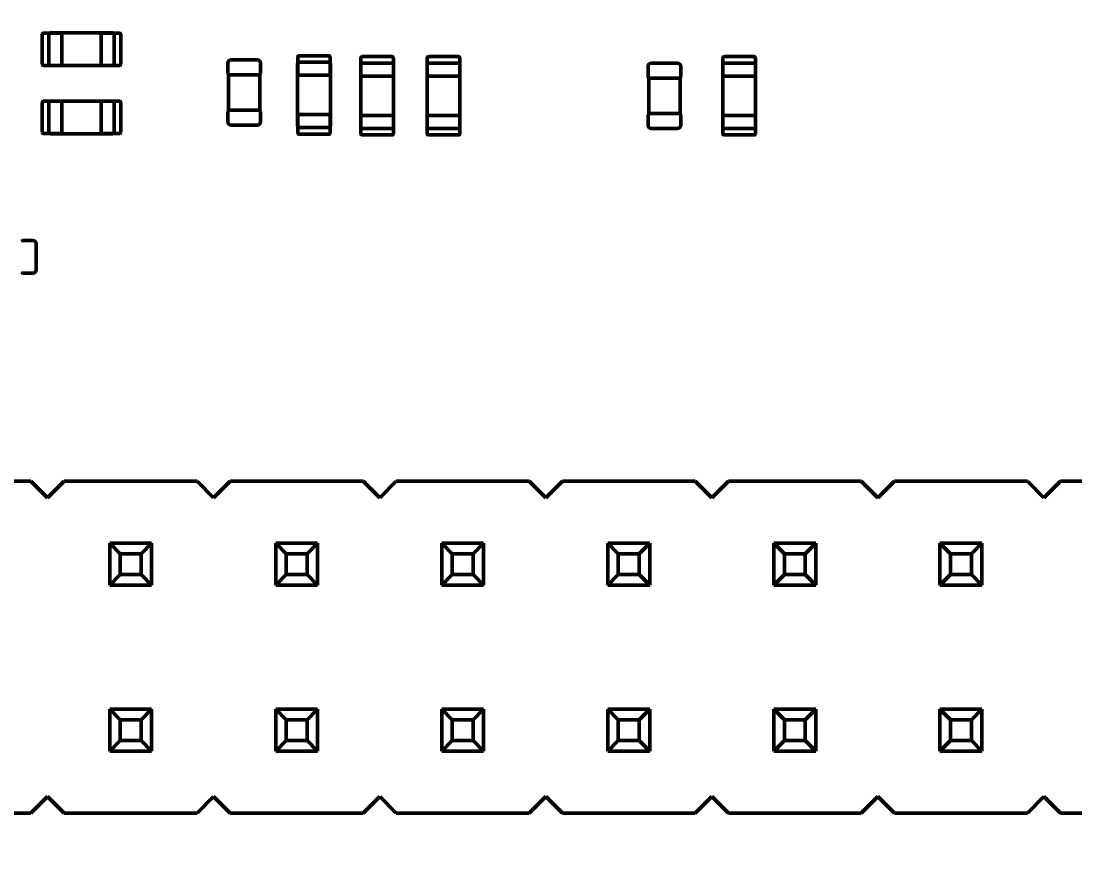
# Model space of a CAD drawing. Header units: millimetres. Extents: x 22 to 202, y 169 to 282.
# Drawn here: x 74.27 to 90.39, y 193.99 to 206.85 of the extents above; entities that cross this region are included whole.
import ezdxf

# ---------------------------------------------------------------- set-up
doc = ezdxf.new("R2010")
doc.units = ezdxf.units.MM
doc.header["$LTSCALE"] = 0.75
doc.layers.add('FD_Dimensions', color=7, linetype='Continuous', lineweight=25)
doc.layers.add('Visible', color=7, linetype='Continuous', lineweight=50)
doc.styles.get("Standard").update_dxf_attribs({"font": 'arial.ttf'})
doc.dimstyles.new('Dim-ISO-25', dxfattribs={"dimtxt": 2.5, "dimasz": 2.5, "dimexe": 1.5, "dimexo": 0, "dimgap": 1, "dimtad": 1, "dimzin": 4, "dimdsep": 46, "dimtxsty": 'Standard', "dimblk": 'OPEN90', "dimcen": 0, "dimazin": 1, "dimtp": 0.1, "dimtm": 0.1, "dimtfac": 0.72, "dimtmove": 0, "dimatfit": 3, "dimfxl": 1, "dimtzin": 4, "dimarcsym": 0})

# ---------------------------------------------------------------- blocks, each defined once
blk = doc.blocks.new('_Open90')
at = {"color": 0, "linetype": 'ByBlock', "lineweight": -2}
for p, q in [((-0.5, 0.5), (0, 0)), ((0, 0), (-1, 0)), ((0, 0), (-0.5, -0.5))]:
    blk.add_line(p, q, dxfattribs=at)
blk = doc.blocks.new('*D39')
at = {"layer": 'Defpoints', "color": 0, "transparency": 16777216}
for p in [(91.851481, 219.885579), (39.845512, 191.385202), (126.699789, 191.385202)]:
    blk.add_point(p, dxfattribs=at)
at = {"layer": 'FD_Dimensions', "color": 0, "lineweight": -2, "transparency": 16777216}
for p, q in [((91.851481, 219.885579), (38.345512, 219.885579)), ((39.845512, 217.385579), (39.845512, 193.885202)), ((126.699789, 191.385202), (38.345512, 191.385202))]:
    blk.add_line(p, q, dxfattribs=at)
at = {"layer": 'FD_Dimensions', "color": 0, "lineweight": -2, "transparency": 16777216, "xscale": 2.5, "yscale": 2.5, "zscale": 2.5}
for p, rotation in [((39.845512, 219.885579), 90), ((39.845512, 191.385202), 270)]:
    blk.add_blockref('_Open90', p, dxfattribs=dict(at, rotation=rotation))
at = {"layer": 'FD_Dimensions', "color": 0, "transparency": 16777216, "insert": (37.568245, 204.532394), "char_height": 2.5, "attachment_point": 5, "rotation": 90}
blk.add_mtext('28.50mm', dxfattribs=at)

msp = doc.modelspace()

# ---------------------------------------------------------------- linework, layer by layer
at = {"layer": 'Visible'}
for p, q in [((74.598, 206.647), (74.598, 206.189)), ((74.621, 206.667), (74.704, 206.667)), ((74.698, 206.661), (74.698, 206.175)), ((74.718, 206.667), (74.704, 206.667)), ((75.678, 206.668), (74.718, 206.668)), ((74.718, 206.667), (74.718, 206.668)), ((74.718, 206.667), (74.878, 206.667)), ((74.898, 206.648), (74.898, 206.661)), ((74.898, 206.188), (74.898, 206.648)), ((75.498, 206.661), (75.498, 206.648)), ((75.498, 206.188), (75.498, 206.648)), ((75.504, 206.667), (75.518, 206.667)), ((75.678, 206.667), (75.518, 206.667)), ((75.678, 206.668), (75.678, 206.667)), ((75.678, 206.667), (75.692, 206.667)), ((75.774, 206.667), (75.692, 206.667)), ((75.698, 206.175), (75.698, 206.661)), ((75.798, 206.189), (75.798, 206.647)), ((74.704, 206.169), (74.621, 206.169)), ((74.704, 206.169), (74.718, 206.169)), ((74.718, 206.168), (74.718, 206.169)), ((74.878, 206.169), (74.718, 206.169)), ((74.718, 206.168), (75.678, 206.168)), ((74.878, 206.169), (74.892, 206.169)), ((74.898, 206.175), (74.898, 206.188)), ((75.498, 206.188), (75.498, 206.175)), ((75.678, 206.169), (75.518, 206.169)), ((75.678, 206.169), (75.692, 206.169)), ((75.678, 206.169), (75.678, 206.168)), ((75.774, 206.169), (75.692, 206.169)), ((77.437, 206.208), (77.437, 206.064)), ((77.487, 206.258), (77.887, 206.258)), ((77.937, 206.208), (77.937, 206.064)), ((78.504, 206.2), (78.504, 205.24)), ((78.504, 206.2), (78.505, 206.2)), ((78.505, 206.214), (78.505, 206.296)), ((78.505, 206.214), (78.505, 206.2)), ((78.505, 206.04), (78.505, 206.2)), ((78.997, 206.22), (78.511, 206.22)), ((78.983, 206.32), (78.525, 206.32)), ((79.003, 206.296), (79.003, 206.214)), ((79.003, 206.2), (79.003, 206.214)), ((79.003, 206.2), (79.003, 206.04)), ((79.003, 206.2), (79.004, 206.2)), ((79.004, 205.24), (79.004, 206.2)), ((79.469, 206.187), (79.469, 205.227)), ((79.469, 206.187), (79.47, 206.187)), ((79.47, 206.201), (79.47, 206.283)), ((79.47, 206.201), (79.47, 206.187)), ((79.47, 206.027), (79.47, 206.187)), ((79.962, 206.207), (79.476, 206.207)), ((79.948, 206.307), (79.49, 206.307)), ((79.968, 206.283), (79.968, 206.201)), ((79.968, 206.187), (79.968, 206.201)), ((79.968, 206.187), (79.968, 206.027)), ((79.968, 206.187), (79.969, 206.187)), ((79.969, 205.227), (79.969, 206.187)), ((80.485, 206.187), (80.485, 205.227)), ((80.485, 206.187), (80.486, 206.187)), ((80.486, 206.201), (80.486, 206.283)), ((80.486, 206.201), (80.486, 206.187)), ((80.486, 206.027), (80.486, 206.187)), ((80.978, 206.207), (80.492, 206.207)), ((80.964, 206.307), (80.506, 206.307)), ((80.984, 206.283), (80.984, 206.201)), ((80.984, 206.187), (80.984, 206.201)), ((80.984, 206.187), (80.984, 206.027)), ((80.984, 206.187), (80.985, 206.187)), ((80.985, 205.227), (80.985, 206.187)), ((83.913, 206.207), (84.313, 206.207)), ((85.006, 206.187), (85.006, 205.227)), ((85.006, 206.187), (85.007, 206.187)), ((85.007, 206.201), (85.007, 206.283)), ((85.007, 206.201), (85.007, 206.187)), ((85.007, 206.027), (85.007, 206.187)), ((85.499, 206.207), (85.013, 206.207)), ((85.485, 206.307), (85.027, 206.307)), ((85.505, 206.283), (85.505, 206.201)), ((85.505, 206.187), (85.505, 206.201)), ((85.505, 206.187), (85.505, 206.027)), ((85.505, 206.187), (85.506, 206.187)), ((85.506, 205.227), (85.506, 206.187)), ((77.487, 206.028), (77.447, 206.028)), ((77.447, 206.028), (77.447, 205.488)), ((77.487, 206.028), (77.887, 206.028)), ((77.927, 206.028), (77.887, 206.028)), ((77.927, 206.028), (77.927, 205.488)), ((78.505, 206.04), (78.505, 206.026)), ((78.511, 206.02), (78.524, 206.02)), ((78.524, 206.02), (78.984, 206.02)), ((78.984, 206.02), (78.997, 206.02)), ((79.47, 206.027), (79.47, 206.013)), ((79.476, 206.007), (79.489, 206.007)), ((79.489, 206.007), (79.949, 206.007)), ((79.949, 206.007), (79.962, 206.007)), ((80.486, 206.027), (80.486, 206.013)), ((80.492, 206.007), (80.505, 206.007)), ((80.505, 206.007), (80.965, 206.007)), ((80.965, 206.007), (80.978, 206.007)), ((83.863, 206.157), (83.863, 206.013)), ((84.363, 206.157), (84.363, 206.013)), ((85.007, 206.027), (85.007, 206.013)), ((85.013, 206.007), (85.026, 206.007)), ((85.026, 206.007), (85.486, 206.007)), ((85.486, 206.007), (85.499, 206.007)), ((83.913, 205.977), (83.873, 205.977)), ((83.873, 205.977), (83.873, 205.437)), ((83.913, 205.977), (84.313, 205.977)), ((84.353, 205.977), (84.313, 205.977)), ((84.353, 205.977), (84.353, 205.437)), ((74.598, 205.606), (74.598, 205.148)), ((74.621, 205.626), (74.704, 205.626)), ((74.698, 205.62), (74.698, 205.134)), ((74.718, 205.626), (74.704, 205.626)), ((75.678, 205.627), (74.718, 205.627)), ((74.718, 205.626), (74.718, 205.627)), ((74.718, 205.626), (74.878, 205.626)), ((74.898, 205.607), (74.898, 205.62)), ((74.898, 205.147), (74.898, 205.607)), ((75.498, 205.62), (75.498, 205.607)), ((75.498, 205.147), (75.498, 205.607)), ((75.504, 205.626), (75.518, 205.626)), ((75.678, 205.626), (75.518, 205.626)), ((75.678, 205.627), (75.678, 205.626)), ((75.678, 205.626), (75.692, 205.626)), ((75.774, 205.626), (75.692, 205.626)), ((75.698, 205.134), (75.698, 205.62)), ((75.798, 205.148), (75.798, 205.606)), ((77.437, 205.451), (77.437, 205.308)), ((77.487, 205.488), (77.447, 205.488)), ((77.487, 205.488), (77.887, 205.488)), ((77.927, 205.488), (77.887, 205.488)), ((77.937, 205.451), (77.937, 205.308)), ((78.505, 205.24), (78.505, 205.4)), ((78.524, 205.42), (78.511, 205.42)), ((78.524, 205.42), (78.984, 205.42)), ((78.997, 205.42), (78.984, 205.42)), ((79.003, 205.414), (79.003, 205.4)), ((79.003, 205.24), (79.003, 205.4)), ((79.47, 205.227), (79.47, 205.387)), ((79.489, 205.407), (79.476, 205.407)), ((79.489, 205.407), (79.949, 205.407)), ((79.962, 205.407), (79.949, 205.407)), ((79.968, 205.401), (79.968, 205.387)), ((79.968, 205.227), (79.968, 205.387)), ((80.486, 205.227), (80.486, 205.387)), ((80.505, 205.407), (80.492, 205.407)), ((80.505, 205.407), (80.965, 205.407)), ((80.978, 205.407), (80.965, 205.407)), ((80.984, 205.401), (80.984, 205.387)), ((80.984, 205.227), (80.984, 205.387)), ((83.863, 205.4), (83.863, 205.257)), ((83.913, 205.437), (83.873, 205.437)), ((83.913, 205.437), (84.313, 205.437)), ((84.353, 205.437), (84.313, 205.437)), ((84.363, 205.4), (84.363, 205.257)), ((85.007, 205.227), (85.007, 205.387)), ((85.026, 205.407), (85.013, 205.407)), ((85.026, 205.407), (85.486, 205.407)), ((85.499, 205.407), (85.486, 205.407)), ((85.505, 205.401), (85.505, 205.387)), ((85.505, 205.227), (85.505, 205.387)), ((77.487, 205.258), (77.887, 205.258)), ((78.505, 205.24), (78.504, 205.24)), ((78.505, 205.24), (78.505, 205.226)), ((78.505, 205.143), (78.505, 205.226)), ((78.511, 205.22), (78.997, 205.22)), ((79.004, 205.24), (79.003, 205.24)), ((79.003, 205.24), (79.003, 205.226)), ((79.003, 205.143), (79.003, 205.226)), ((79.47, 205.227), (79.469, 205.227)), ((79.47, 205.227), (79.47, 205.213)), ((79.47, 205.131), (79.47, 205.213)), ((79.476, 205.207), (79.962, 205.207)), ((79.969, 205.227), (79.968, 205.227)), ((79.968, 205.227), (79.968, 205.213)), ((79.968, 205.131), (79.968, 205.213)), ((80.486, 205.227), (80.485, 205.227)), ((80.486, 205.227), (80.486, 205.213)), ((80.486, 205.131), (80.486, 205.213)), ((80.492, 205.207), (80.978, 205.207)), ((80.985, 205.227), (80.984, 205.227)), ((80.984, 205.227), (80.984, 205.213)), ((80.984, 205.131), (80.984, 205.213)), ((83.913, 205.207), (84.313, 205.207)), ((85.007, 205.227), (85.006, 205.227)), ((85.007, 205.227), (85.007, 205.213)), ((85.007, 205.131), (85.007, 205.213)), ((85.013, 205.207), (85.499, 205.207)), ((85.506, 205.227), (85.505, 205.227)), ((85.505, 205.227), (85.505, 205.213)), ((85.505, 205.131), (85.505, 205.213)), ((74.704, 205.128), (74.621, 205.128)), ((74.704, 205.128), (74.718, 205.128)), ((74.718, 205.127), (74.718, 205.128)), ((74.878, 205.128), (74.718, 205.128)), ((74.718, 205.127), (75.678, 205.127)), ((74.878, 205.128), (74.892, 205.128)), ((74.898, 205.134), (74.898, 205.147)), ((75.498, 205.147), (75.498, 205.134)), ((75.678, 205.128), (75.518, 205.128)), ((75.678, 205.128), (75.692, 205.128)), ((75.678, 205.128), (75.678, 205.127)), ((75.774, 205.128), (75.692, 205.128)), ((78.525, 205.12), (78.983, 205.12)), ((79.49, 205.107), (79.948, 205.107)), ((80.506, 205.107), (80.964, 205.107)), ((85.027, 205.107), (85.485, 205.107)), ((74.454, 203.493), (74.31, 203.493)), ((74.504, 203.443), (74.504, 203.043)), ((74.454, 202.993), (74.31, 202.993)), ((74.425, 199.811), (72.393, 199.811)), ((74.679, 199.557), (74.425, 199.811)), ((74.933, 199.811), (74.679, 199.557)), ((76.965, 199.811), (74.933, 199.811)), ((77.219, 199.557), (76.965, 199.811)), ((77.473, 199.811), (77.219, 199.557)), ((79.505, 199.811), (77.473, 199.811)), ((79.759, 199.557), (79.505, 199.811)), ((80.013, 199.811), (79.759, 199.557)), ((82.045, 199.811), (80.013, 199.811)), ((82.299, 199.557), (82.045, 199.811)), ((82.553, 199.811), (82.299, 199.557)), ((84.585, 199.811), (82.553, 199.811)), ((84.839, 199.557), (84.585, 199.811)), ((85.093, 199.811), (84.839, 199.557)), ((87.125, 199.811), (85.093, 199.811)), ((87.379, 199.557), (87.125, 199.811)), ((87.633, 199.811), (87.379, 199.557)), ((89.665, 199.811), (87.633, 199.811)), ((89.919, 199.557), (89.665, 199.811)), ((90.173, 199.811), (89.919, 199.557)), ((92.205, 199.811), (90.173, 199.811)), ((75.629, 198.861), (76.269, 198.861)), ((75.629, 198.861), (75.629, 198.221)), ((75.629, 198.861), (75.789, 198.701)), ((76.269, 198.861), (76.109, 198.701)), ((76.269, 198.861), (76.269, 198.221)), ((78.169, 198.861), (78.809, 198.861)), ((78.169, 198.861), (78.169, 198.221)), ((78.169, 198.861), (78.329, 198.701)), ((78.809, 198.861), (78.649, 198.701)), ((78.809, 198.861), (78.809, 198.221)), ((80.709, 198.861), (81.349, 198.861)), ((80.709, 198.861), (80.709, 198.221)), ((80.709, 198.861), (80.869, 198.701)), ((81.349, 198.861), (81.189, 198.701)), ((81.349, 198.861), (81.349, 198.221)), ((83.249, 198.861), (83.249, 198.221)), ((83.249, 198.861), (83.889, 198.861)), ((83.249, 198.861), (83.409, 198.701)), ((83.889, 198.861), (83.729, 198.701)), ((83.889, 198.861), (83.889, 198.221)), ((85.789, 198.861), (86.429, 198.861)), ((85.789, 198.861), (85.789, 198.221)), ((85.789, 198.861), (85.949, 198.701)), ((86.429, 198.861), (86.269, 198.701)), ((86.429, 198.861), (86.429, 198.221)), ((88.329, 198.861), (88.329, 198.221)), ((88.329, 198.861), (88.969, 198.861)), ((88.329, 198.861), (88.489, 198.701)), ((88.969, 198.861), (88.809, 198.701)), ((88.969, 198.861), (88.969, 198.221)), ((75.789, 198.701), (76.109, 198.701)), ((75.789, 198.701), (75.789, 198.381)), ((76.109, 198.701), (76.109, 198.381)), ((78.329, 198.701), (78.649, 198.701)), ((78.329, 198.701), (78.329, 198.381)), ((78.649, 198.701), (78.649, 198.381)), ((80.869, 198.701), (81.189, 198.701)), ((80.869, 198.701), (80.869, 198.381)), ((81.189, 198.701), (81.189, 198.381)), ((83.409, 198.701), (83.409, 198.381)), ((83.409, 198.701), (83.729, 198.701)), ((83.729, 198.701), (83.729, 198.381)), ((85.949, 198.701), (86.269, 198.701)), ((85.949, 198.701), (85.949, 198.381)), ((86.269, 198.701), (86.269, 198.381)), ((88.489, 198.701), (88.489, 198.381)), ((88.489, 198.701), (88.809, 198.701)), ((88.809, 198.701), (88.809, 198.381)), ((75.629, 198.221), (75.789, 198.381)), ((75.789, 198.381), (76.109, 198.381)), ((76.269, 198.221), (76.109, 198.381)), ((78.169, 198.221), (78.329, 198.381)), ((78.329, 198.381), (78.649, 198.381)), ((78.809, 198.221), (78.649, 198.381)), ((80.709, 198.221), (80.869, 198.381)), ((80.869, 198.381), (81.189, 198.381)), ((81.349, 198.221), (81.189, 198.381)), ((83.249, 198.221), (83.409, 198.381)), ((83.409, 198.381), (83.729, 198.381)), ((83.889, 198.221), (83.729, 198.381)), ((85.789, 198.221), (85.949, 198.381)), ((85.949, 198.381), (86.269, 198.381)), ((86.429, 198.221), (86.269, 198.381)), ((88.329, 198.221), (88.489, 198.381)), ((88.489, 198.381), (88.809, 198.381)), ((88.969, 198.221), (88.809, 198.381)), ((75.629, 198.221), (76.269, 198.221)), ((78.169, 198.221), (78.809, 198.221)), ((80.709, 198.221), (81.349, 198.221)), ((83.249, 198.221), (83.889, 198.221)), ((85.789, 198.221), (86.429, 198.221)), ((88.329, 198.221), (88.969, 198.221)), ((75.629, 196.321), (76.269, 196.321)), ((75.629, 196.321), (75.629, 195.681)), ((75.629, 196.321), (75.789, 196.161)), ((76.269, 196.321), (76.109, 196.161)), ((76.269, 196.321), (76.269, 195.681)), ((78.169, 196.321), (78.169, 195.681)), ((78.169, 196.321), (78.809, 196.321)), ((78.169, 196.321), (78.329, 196.161)), ((78.809, 196.321), (78.649, 196.161)), ((78.809, 196.321), (78.809, 195.681)), ((80.709, 196.321), (81.349, 196.321)), ((80.709, 196.321), (80.709, 195.681)), ((80.709, 196.321), (80.869, 196.161)), ((81.349, 196.321), (81.189, 196.161)), ((81.349, 196.321), (81.349, 195.681)), ((83.249, 196.321), (83.889, 196.321)), ((83.249, 196.321), (83.249, 195.681)), ((83.249, 196.321), (83.409, 196.161)), ((83.889, 196.321), (83.729, 196.161)), ((83.889, 196.321), (83.889, 195.681)), ((85.789, 196.321), (86.429, 196.321)), ((85.789, 196.321), (85.789, 195.681)), ((85.789, 196.321), (85.949, 196.161)), ((86.429, 196.321), (86.269, 196.161)), ((86.429, 196.321), (86.429, 195.681)), ((88.329, 196.321), (88.329, 195.681)), ((88.329, 196.321), (88.969, 196.321)), ((88.329, 196.321), (88.489, 196.161)), ((88.969, 196.321), (88.809, 196.161)), ((88.969, 196.321), (88.969, 195.681)), ((75.789, 196.161), (76.109, 196.161)), ((75.789, 196.161), (75.789, 195.841)), ((76.109, 196.161), (76.109, 195.841)), ((78.329, 196.161), (78.329, 195.841)), ((78.329, 196.161), (78.649, 196.161)), ((78.649, 196.161), (78.649, 195.841)), ((80.869, 196.161), (81.189, 196.161)), ((80.869, 196.161), (80.869, 195.841)), ((81.189, 196.161), (81.189, 195.841)), ((83.409, 196.161), (83.729, 196.161)), ((83.409, 196.161), (83.409, 195.841)), ((83.729, 196.161), (83.729, 195.841)), ((85.949, 196.161), (86.269, 196.161)), ((85.949, 196.161), (85.949, 195.841)), ((86.269, 196.161), (86.269, 195.841)), ((88.489, 196.161), (88.489, 195.841)), ((88.489, 196.161), (88.809, 196.161)), ((88.809, 196.161), (88.809, 195.841)), ((75.629, 195.681), (75.789, 195.841)), ((75.789, 195.841), (76.109, 195.841)), ((76.269, 195.681), (76.109, 195.841)), ((78.169, 195.681), (78.329, 195.841)), ((78.329, 195.841), (78.649, 195.841)), ((78.809, 195.681), (78.649, 195.841)), ((80.709, 195.681), (80.869, 195.841)), ((80.869, 195.841), (81.189, 195.841)), ((81.349, 195.681), (81.189, 195.841)), ((83.249, 195.681), (83.409, 195.841)), ((83.409, 195.841), (83.729, 195.841)), ((83.889, 195.681), (83.729, 195.841)), ((85.789, 195.681), (85.949, 195.841)), ((85.949, 195.841), (86.269, 195.841)), ((86.429, 195.681), (86.269, 195.841)), ((88.329, 195.681), (88.489, 195.841)), ((88.489, 195.841), (88.809, 195.841)), ((88.969, 195.681), (88.809, 195.841)), ((75.629, 195.681), (76.269, 195.681)), ((78.169, 195.681), (78.809, 195.681)), ((80.709, 195.681), (81.349, 195.681)), ((83.249, 195.681), (83.889, 195.681)), ((85.789, 195.681), (86.429, 195.681)), ((88.329, 195.681), (88.969, 195.681)), ((74.425, 194.731), (74.679, 194.985)), ((74.679, 194.985), (74.933, 194.731)), ((76.965, 194.731), (77.219, 194.985)), ((77.219, 194.985), (77.473, 194.731)), ((79.505, 194.731), (79.759, 194.985)), ((79.759, 194.985), (80.013, 194.731)), ((82.045, 194.731), (82.299, 194.985)), ((82.299, 194.985), (82.553, 194.731)), ((84.585, 194.731), (84.839, 194.985)), ((84.839, 194.985), (85.093, 194.731)), ((87.125, 194.731), (87.379, 194.985)), ((87.379, 194.985), (87.633, 194.731)), ((89.665, 194.731), (89.919, 194.985)), ((89.919, 194.985), (90.173, 194.731)), ((72.393, 194.731), (74.425, 194.731)), ((74.933, 194.731), (76.965, 194.731)), ((77.473, 194.731), (79.505, 194.731)), ((80.013, 194.731), (82.045, 194.731)), ((82.553, 194.731), (84.585, 194.731)), ((85.093, 194.731), (87.125, 194.731)), ((87.633, 194.731), (89.665, 194.731)), ((90.173, 194.731), (92.205, 194.731))]:
    msp.add_line(p, q, dxfattribs=at)
for centre, radius, start, end in [((74.704, 206.661), 0.006, 90, 180), ((75.504, 206.661), 0.006, 90, 180), ((74.704, 206.175), 0.006, 180, 270), ((75.692, 206.175), 0.006, 270, 0), ((77.487, 206.208), 0.05, 90, 180), ((78.511, 206.214), 0.006, 90, 180), ((78.997, 206.214), 0.006, 0, 90), ((79.476, 206.201), 0.006, 90, 180), ((79.962, 206.201), 0.006, 0, 90), ((80.492, 206.201), 0.006, 90, 180), ((80.978, 206.201), 0.006, 0, 90), ((83.913, 206.157), 0.05, 90, 180), ((85.013, 206.201), 0.006, 90, 180), ((85.499, 206.201), 0.006, 0, 90), ((77.487, 206.064), 0.05, 180, 195.9375), ((83.913, 206.013), 0.05, 180, 195.9375), ((74.704, 205.62), 0.006, 90, 180), ((75.504, 205.62), 0.006, 90, 180), ((77.487, 205.451), 0.05, 164.0625, 180), ((78.997, 205.414), 0.006, 0, 90), ((79.962, 205.401), 0.006, 0, 90), ((80.978, 205.401), 0.006, 0, 90), ((83.913, 205.4), 0.05, 164.0625, 180), ((85.499, 205.401), 0.006, 0, 90), ((77.487, 205.308), 0.05, 180, 270), ((78.511, 205.226), 0.006, 180, 270), ((79.476, 205.213), 0.006, 180, 270), ((80.492, 205.213), 0.006, 180, 270), ((83.913, 205.257), 0.05, 180, 270), ((85.013, 205.213), 0.006, 180, 270), ((74.704, 205.134), 0.006, 180, 270), ((75.692, 205.134), 0.006, 270, 0), ((74.31, 203.443), 0.05, 90, 105.9375), ((74.454, 203.443), 0.05, 0, 90)]:
    msp.add_arc(centre, radius, start, end, dxfattribs=at)
at = {"layer": 'Visible', "extrusion": (0, 0, -1)}
for centre, radius, start, end in [((-74.892, 206.661), 0.006, 90.7287, 180), ((-75.692, 206.661), 0.006, 90, 180), ((-74.892, 206.175), 0.006, 180, 270), ((-75.504, 206.175), 0.006, 270.7287, 0), ((-77.887, 206.208), 0.05, 90, 180), ((-84.313, 206.157), 0.05, 90, 180), ((-77.887, 206.064), 0.05, 180, 195.9375), ((-78.511, 206.026), 0.006, 270, 0), ((-78.997, 206.026), 0.006, 180.7287, 270), ((-79.476, 206.013), 0.006, 270, 0), ((-79.962, 206.013), 0.006, 180.7287, 270), ((-80.492, 206.013), 0.006, 270, 0), ((-80.978, 206.013), 0.006, 180.7287, 270), ((-84.313, 206.013), 0.05, 180, 195.9375), ((-85.013, 206.013), 0.006, 270, 0), ((-85.499, 206.013), 0.006, 180.7287, 270), ((-74.892, 205.62), 0.006, 90.7287, 180), ((-75.692, 205.62), 0.006, 90, 180), ((-77.887, 205.451), 0.05, 164.0625, 180), ((-78.511, 205.414), 0.006, 0.7287, 90), ((-79.476, 205.401), 0.006, 0.7287, 90), ((-80.492, 205.401), 0.006, 0.7287, 90), ((-84.313, 205.4), 0.05, 164.0625, 180), ((-85.013, 205.401), 0.006, 0.7287, 90), ((-77.887, 205.308), 0.05, 180, 270), ((-78.997, 205.226), 0.006, 180, 270), ((-79.962, 205.213), 0.006, 180, 270), ((-80.978, 205.213), 0.006, 180, 270), ((-84.313, 205.257), 0.05, 180, 270), ((-85.499, 205.213), 0.006, 180, 270), ((-74.892, 205.134), 0.006, 180, 270), ((-75.504, 205.134), 0.006, 270.7287, 0), ((-74.31, 203.043), 0.05, 270, 285.9375), ((-74.454, 203.043), 0.05, 180, 270)]:
    msp.add_arc(centre, radius, start, end, dxfattribs=at)
at = {"layer": 'Visible'}
for centre, major_axis, ratio, start_param, end_param in [((74.621, 206.647), (0.0234, 0.0008), 0.843488, 1.527431, 3.112907), ((75.774, 206.647), (-0.0234, 0.0008), 0.843482, 3.170174, 4.755603), ((74.621, 206.189), (-0.0234, 0.0008), 0.843482, 0.028581, 1.614011), ((75.774, 206.189), (0.0234, 0.0008), 0.843489, 4.669021, 6.254498), ((78.524, 206.296), (0.0008, 0.0234), 0.843482, 0.028581, 1.614011), ((78.983, 206.296), (-0.0008, 0.0234), 0.843488, 4.669024, 6.254499), ((79.489, 206.283), (0.0008, 0.0234), 0.843482, 0.028581, 1.614011), ((79.948, 206.283), (-0.0008, 0.0234), 0.843488, 4.669024, 6.254499), ((80.505, 206.283), (0.0008, 0.0234), 0.843482, 0.028581, 1.614011), ((80.964, 206.283), (-0.0008, 0.0234), 0.843488, 4.669024, 6.254499), ((85.027, 206.283), (0.0008, 0.0234), 0.843482, 0.028581, 1.614011), ((85.485, 206.283), (-0.0008, 0.0234), 0.843488, 4.669024, 6.254499), ((74.621, 205.606), (0.0234, 0.0008), 0.843488, 1.527431, 3.112907), ((75.774, 205.606), (-0.0234, 0.0008), 0.843482, 3.170174, 4.755603), ((74.621, 205.147), (-0.0234, 0.0008), 0.843482, 0.028581, 1.614011), ((75.774, 205.147), (0.0234, 0.0008), 0.843489, 4.669021, 6.254498), ((78.524, 205.143), (-0.0008, 0.0234), 0.843489, 1.527429, 3.112906), ((78.983, 205.143), (0.0008, 0.0234), 0.843482, 3.170174, 4.755603), ((79.489, 205.13), (-0.0008, 0.0234), 0.843489, 1.527429, 3.112906), ((79.948, 205.13), (0.0008, 0.0234), 0.843482, 3.170174, 4.755603), ((80.505, 205.13), (-0.0008, 0.0234), 0.843489, 1.527429, 3.112906), ((80.964, 205.13), (0.0008, 0.0234), 0.843482, 3.170174, 4.755603), ((85.027, 205.13), (-0.0008, 0.0234), 0.843489, 1.527429, 3.112906), ((85.485, 205.13), (0.0008, 0.0234), 0.843482, 3.170174, 4.755603)]:
    msp.add_ellipse(centre, major_axis=major_axis, ratio=ratio, start_param=start_param, end_param=end_param, dxfattribs=at)
for points in [[(74.878, 206.667), (74.884, 206.667), (74.889, 206.667), (74.891, 206.667), (74.891, 206.667), (74.892, 206.667), (74.892, 206.667)], [(75.518, 206.169), (75.511, 206.169), (75.506, 206.169), (75.504, 206.169), (75.504, 206.169), (75.503, 206.169), (75.503, 206.169)], [(79.003, 206.04), (79.003, 206.033), (79.003, 206.028), (79.003, 206.026), (79.003, 206.026), (79.003, 206.026), (79.003, 206.026)], [(79.968, 206.027), (79.968, 206.02), (79.968, 206.015), (79.968, 206.014), (79.968, 206.013), (79.968, 206.013), (79.968, 206.013)], [(80.984, 206.027), (80.984, 206.02), (80.984, 206.015), (80.984, 206.014), (80.984, 206.013), (80.984, 206.013), (80.984, 206.013)], [(85.505, 206.027), (85.505, 206.02), (85.505, 206.015), (85.505, 206.014), (85.505, 206.013), (85.505, 206.013), (85.505, 206.013)], [(74.878, 205.626), (74.884, 205.626), (74.889, 205.626), (74.891, 205.626), (74.891, 205.626), (74.892, 205.626), (74.892, 205.626)], [(78.505, 205.4), (78.505, 205.406), (78.505, 205.411), (78.505, 205.413), (78.505, 205.413), (78.505, 205.414), (78.505, 205.414)], [(79.47, 205.387), (79.47, 205.393), (79.47, 205.398), (79.47, 205.4), (79.47, 205.401), (79.47, 205.401), (79.47, 205.401)], [(80.486, 205.387), (80.486, 205.393), (80.486, 205.398), (80.486, 205.4), (80.486, 205.401), (80.486, 205.401), (80.486, 205.401)], [(85.007, 205.387), (85.007, 205.393), (85.007, 205.398), (85.007, 205.4), (85.007, 205.401), (85.007, 205.401), (85.007, 205.401)], [(75.518, 205.128), (75.511, 205.128), (75.506, 205.128), (75.504, 205.128), (75.504, 205.128), (75.503, 205.128), (75.503, 205.128)]]:
    msp.add_open_spline(points, degree=3, knots=[0, 0, 0, 0, 0.420189, 0.420189, 0.420189, 0.5428458, 0.5428458, 0.5428458, 0.5428458], dxfattribs=at)
for points in [[(75.692, 206.169), (75.692, 206.169), (75.691, 206.169), (75.692, 206.169)], [(77.439, 206.05), (77.441, 206.043), (77.444, 206.035), (77.447, 206.028)], [(77.935, 206.05), (77.933, 206.043), (77.93, 206.035), (77.927, 206.028)], [(83.865, 206), (83.867, 205.992), (83.87, 205.984), (83.873, 205.977)], [(84.361, 206), (84.359, 205.992), (84.356, 205.984), (84.353, 205.977)], [(77.447, 205.488), (77.444, 205.48), (77.441, 205.473), (77.439, 205.465)], [(77.927, 205.488), (77.93, 205.48), (77.933, 205.473), (77.935, 205.465)], [(83.873, 205.437), (83.87, 205.429), (83.867, 205.422), (83.865, 205.414)], [(84.353, 205.437), (84.356, 205.429), (84.359, 205.422), (84.361, 205.414)], [(78.505, 205.226), (78.505, 205.226), (78.505, 205.226), (78.505, 205.226)], [(79.47, 205.213), (79.47, 205.213), (79.47, 205.213), (79.47, 205.213)], [(80.486, 205.213), (80.486, 205.213), (80.486, 205.213), (80.486, 205.213)], [(85.007, 205.213), (85.007, 205.213), (85.007, 205.213), (85.007, 205.213)], [(75.692, 205.128), (75.692, 205.128), (75.691, 205.128), (75.692, 205.128)], [(74.296, 203.491), (74.289, 203.489), (74.281, 203.486), (74.274, 203.483)], [(74.296, 202.995), (74.289, 202.997), (74.281, 203), (74.274, 203.003)]]:
    msp.add_open_spline(points, degree=3, dxfattribs=at)

# ---------------------------------------------------------------- dimensions: what is measured, and where the dimension line sits
at = {"layer": 'FD_Dimensions'}
dim = msp.add_linear_dim(base=(39.846, 191.385), p1=(91.851, 219.886), p2=(126.7, 191.385), angle=90, dimstyle='Dim-ISO-25', override={"dimlfac": 1, "dimpost": 'mm'}, dxfattribs=at)
dim.commit()
dim.dimension.update_dxf_attribs({"geometry": '*D39', "text_midpoint": (39.846, 204.532), "dimtype": 160})

doc.saveas('drawing.dxf')
